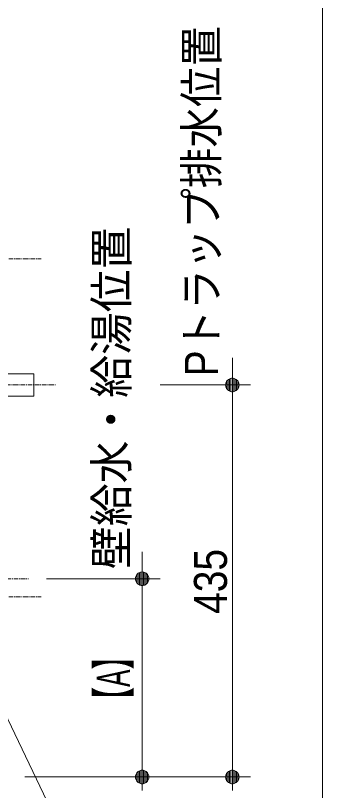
# Model space of a CAD drawing. Units: millimetres, scale not verified. Extents: x -6062 to 6062, y -3045 to 3045.
# Drawn here: x -3263 to -2922, y -2085 to -1225 of the extents above; entities that cross this region are included whole.
import ezdxf
from ezdxf.enums import TextEntityAlignment as Align

# ---------------------------------------------------------------- set-up
doc = ezdxf.new("R2010")
doc.units = ezdxf.units.MM
doc.header["$LTSCALE"] = 20
doc.linetypes.add('CHAIN1', pattern=[8, 5, -1, 1, -1])
for name, color, linetype, lineweight in [('0-0_1図面枠', 7, 'Continuous', 9), ('0-1_4給排水', 7, 'Continuous', 9), ('0-2_2寸法-2', 7, 'Continuous', 9), ('0-3_0', 7, 'Continuous', 9), ('0-4_2寸法-1', 7, 'Continuous', 9), ('0-5_5ボウル・キャビネット', 7, 'Continuous', 9), ('0-6_2寸法-3', 7, 'Continuous', 9)]:
    doc.layers.add(name, color=color, linetype=linetype, lineweight=lineweight)
doc.styles.add('ＭＳ Ｐゴシック', font='')
doc.styles.get('ＭＳ Ｐゴシック').set_extended_font_data('MS PGothic')

# ---------------------------------------------------------------- blocks, each defined once
blk = doc.blocks.new('グループ-4')
at = {"layer": '0-0_1図面枠'}
blk.add_line((-22700, 41000), (-22700, -48600), dxfattribs=at)
blk = doc.blocks.new('グループ-5')
at = {"layer": '0-1_4給排水', "linetype": 'CHAIN1'}
blk.add_line((-32600, -32700), (-28600, -32700), dxfattribs=at)
at = {"layer": '0-1_4給排水'}
blk.add_lwpolyline([(-32100, -32450), (-29100, -32450), (-29100, -32950), (-32100, -32950)], dxfattribs=at)
blk = doc.blocks.new('グループ-9')
at = {"layer": '0-5_5ボウル・キャビネット', "linetype": 'CHAIN1'}
for p, q in [((-30940, -29900), (-28940, -29900)), ((-30940, -37400), (-28940, -37400))]:
    blk.add_line(p, q, dxfattribs=at)
blk = doc.blocks.new('グループ-10')
at = {"layer": '0-5_5ボウル・キャビネット'}
blk.add_blockref('グループ-9', (0, 0), dxfattribs=at)
blk = doc.blocks.new('_Dot')
at = {"layer": '0-3_0'}
for p, q in [((-10, 0), (-20, 0)), ((9.78, 2), (-9.78, 2)), ((7.99, 6), (-7.99, 6)), ((9.16, -3.98), (-9.16, -3.98)), ((6, -7.98), (-6, -7.98))]:
    blk.add_line(p, q, dxfattribs=at)
for points in [[(10, 0), (9.92, 1.25), (9.69, 2.49), (9.3, 3.68), (8.76, 4.82), (8.09, 5.88), (7.29, 6.85), (6.37, 7.71), (5.36, 8.44), (4.26, 9.05), (3.09, 9.51), (1.87, 9.82), (0.63, 9.98), (-0.63, 9.98), (-1.87, 9.82), (-3.09, 9.51), (-4.26, 9.05), (-5.36, 8.44), (-6.37, 7.71), (-7.29, 6.85), (-8.09, 5.88), (-8.76, 4.82), (-9.3, 3.68), (-9.69, 2.49), (-9.92, 1.25), (-10, 0), (0, 0)], [(-10, 0), (-9.92, -1.25), (-9.69, -2.49), (-9.3, -3.68), (-8.76, -4.82), (-8.09, -5.88), (-7.29, -6.85), (-6.37, -7.71), (-5.36, -8.44), (-4.26, -9.05), (-3.09, -9.51), (-1.87, -9.82), (-0.63, -9.98), (0.63, -9.98), (1.87, -9.82), (3.09, -9.51), (4.26, -9.05), (5.36, -8.44), (6.37, -7.71), (7.29, -6.85), (8.09, -5.88), (8.76, -4.82), (9.3, -3.68), (9.69, -2.49), (9.92, -1.25), (10, 0), (0, 0)]]:
    blk.add_lwpolyline(points, close=True, dxfattribs=at)
blk = doc.blocks.new('止水栓_側面')
at = {"layer": '0-1_4給排水', "linetype": 'CHAIN1'}
blk.add_line((-3010, 0), (1000, 0), dxfattribs=at)
at = {"layer": '0-1_4給排水'}
blk.add_lwpolyline([(-900, 1200), (-900, 600), (-1200, 600), (-1200, 1200)], dxfattribs=at)
for points in [[(-1950, 660), (-1850, 660), (-1850, 300), (-1950, 300)], [(-1330, 600), (-770, 600), (-770, 360), (-1330, 360)], [(-200, 600), (0, 600), (0, -600), (-200, -600)], [(-1250, 360), (-850, 360), (-850, 298), (-1250, 298)], [(-1450, -300), (-2010, -300), (-2010, 300), (-1450, 300)], [(-1450, 240), (-1430, 240), (-1430, -240), (-1450, -240)], [(-1430, 298), (-200, 298), (-200, -298), (-1430, -298)]]:
    blk.add_lwpolyline(points, close=True, dxfattribs=at)
blk = doc.blocks.new('グループ-28')
at = {"layer": '0-1_4給排水', "linetype": 'CHAIN1'}
for p, q in [((-31700, -28600), (-31700, -21200)), ((-31432.4, -33506.8), (-31537.6, -32848.1))]:
    blk.add_line(p, q, dxfattribs=at)
at = {"layer": '0-1_4給排水'}
for p, q in [((-32090, -22560), (-32090, -22247.6)), ((-31250, -22280), (-32090, -22280)), ((-32104.7, -22680.3), (-32907.5, -22465.2)), ((-32100, -23000), (-32100, -23030)), ((-31300, -23000), (-31300, -23030)), ((-31250, -25530), (-32150, -25530)), ((-31220, -27430), (-32180, -27430))]:
    blk.add_line(p, q, dxfattribs=at)
for points in [[(-33183.3, -22391.2), (-33325.3, -22353.2), (-33273.6, -22160), (-32090, -22477.1)], [(-31250, -22264.7), (-31250, -22740.2), (-31700, -23000), (-32150, -23000), (-32150, -22797.5)], [(-32150, -23788.9), (-34497.9, -23159.7), (-34627.3, -23642.7), (-34550.1, -23663.4), (-34570.8, -23740.7), (-34223, -23833.8), (-34202.3, -23756.6), (-32150, -24306.5)], [(-32220, -27470), (-32220, -27600), (-31180, -27600), (-31180, -27470)]]:
    blk.add_lwpolyline(points, dxfattribs=at)
blk.add_lwpolyline([(-31250, -27430), (-32150, -27430), (-32150, -23030), (-31250, -23030)], close=True, dxfattribs=at)
at = {"layer": '0-1_4給排水', "linetype": 'CHAIN1'}
for points in [[(-31700, -30801), (-31700, -30582.9), (-31700, -29954.9), (-31700, -27600)], [(-31270, -36400), (-31270, -35772), (-31270, -35553.9)]]:
    blk.add_lwpolyline(points, dxfattribs=at)
at = {"layer": '0-1_4給排水'}
for centre, radius, start, end in [((-31700, -23661.4), 1481.4, 72.88847, 104.66559), ((-32070, -22247.6), 20, 104.66559, 180), ((-31270, -22264.7), 20, 0, 72.88847), ((-33081.6, -22563.5), 200, 29.43838, 120.56162), ((-32590, -22560), 500, 331.64236, 0), ((-31700, -23030), 401.1, 4.28915, 33.65535), ((-34404.7, -23816.2), 220, 17.79717, 132.20283), ((-32180, -27470), 40, 90, 180), ((-31220, -27470), 40, 0, 90)]:
    blk.add_arc(centre, radius, start, end, dxfattribs=at)
at = {"layer": '0-1_4給排水', "linetype": 'CHAIN1'}
for centre, start, end in [((-18717.4, -30801), 180, 189.07223), ((-44252.6, -35553.9), 0, 9.07223)]:
    blk.add_arc(centre, 12982.6, start, end, dxfattribs=at)
at = {"layer": '0-1_4給排水'}
blk.add_blockref('止水栓_側面', (-30220, -37000), dxfattribs=at)

msp = doc.modelspace()

# ---------------------------------------------------------------- linework, layer by layer
at = {"layer": '0-2_2寸法-2'}
for p, q in [((-3022.5, -1619.99), (-3022.5, -1604.99)), ((-3102.5, -1635), (-3002.5, -1635)), ((-3022.5, -1635), (-3022.5, -2070)), ((-3122.5, -1834.99), (-3122.5, -1819.99)), ((-3228.5, -1850), (-3102.5, -1850)), ((-3122.5, -1850), (-3122.5, -2070)), ((-3252.5, -2070), (-3102.5, -2070)), ((-3102.5, -2070), (-3002.5, -2070))]:
    msp.add_line(p, q, dxfattribs=at)
at = {"layer": '0-4_2寸法-1'}
for p, q in [((-3102.5, -1635), (-3002.5, -1635)), ((-3022.5, -1650.01), (-3022.5, -2054.99)), ((-3228.5, -1850), (-3102.5, -1850)), ((-3122.5, -1865.01), (-3122.5, -2054.99)), ((-3252.5, -2070), (-3102.5, -2070)), ((-3102.5, -2070), (-3002.5, -2070))]:
    msp.add_line(p, q, dxfattribs=at)
at = {"layer": '0-6_2寸法-3'}
msp.add_lwpolyline([(-3502.72, -2420), (-3073.53, -2420), (-3339.25, -1864.9)], dxfattribs=at)

# ---------------------------------------------------------------- block references
at = {"layer": '0-0_1図面枠', "xscale": 0.05, "yscale": 0.05}
msp.add_blockref('グループ-4', (-1787.5, 0), dxfattribs=at)
at = {"layer": '0-1_4給排水', "xscale": 0.05, "yscale": 0.05}
for name in ['グループ-28', 'グループ-5']:
    msp.add_blockref(name, (-1787.5, 0), dxfattribs=at)
at = {"layer": '0-2_2寸法-2', "xscale": 0.7503418, "yscale": 0.7503418}
for p, rotation in [((-3022.5, -1635), 270), ((-3122.5, -1850), 270), ((-3122.5, -2070), 90), ((-3022.5, -2070), 90)]:
    msp.add_blockref('_Dot', p, dxfattribs=dict(at, rotation=rotation))
at = {"layer": '0-4_2寸法-1', "xscale": 0.7503418, "yscale": 0.7503418}
for p, rotation in [((-3022.5, -1635), 90), ((-3122.5, -1850), 90), ((-3122.5, -2070), 270), ((-3022.5, -2070), 270)]:
    msp.add_blockref('_Dot', p, dxfattribs=dict(at, rotation=rotation))
at = {"layer": '0-5_5ボウル・キャビネット', "xscale": 0.05, "yscale": 0.05}
msp.add_blockref('グループ-10', (-1787.5, 0), dxfattribs=at)

# ---------------------------------------------------------------- texts
at = {"layer": '0-2_2寸法-2', "style": 'ＭＳ Ｐゴシック'}
for s, width, p in [('Pトラップ排水位置', 0.9, (-3027.48, -1625.42)), ('壁給水・給湯位置', 0.95, (-3127.38, -1839.36))]:
    msp.add_text(s, height=36.66, rotation=90, dxfattribs=dict(at, width=width)).set_placement(p, align=Align.BOTTOM_LEFT)
at = {"layer": '0-4_2寸法-1', "style": 'ＭＳ Ｐゴシック'}
for s, height, width, p in [('435', 36.66, 0.9, (-3017.44, -1889)), ('【A】', 36.69, 0.6, (-3125.13, -2000.05))]:
    msp.add_text(s, height=height, rotation=90, dxfattribs=dict(at, width=width)).set_placement(p, align=Align.BOTTOM_LEFT)

doc.saveas('drawing.dxf')
